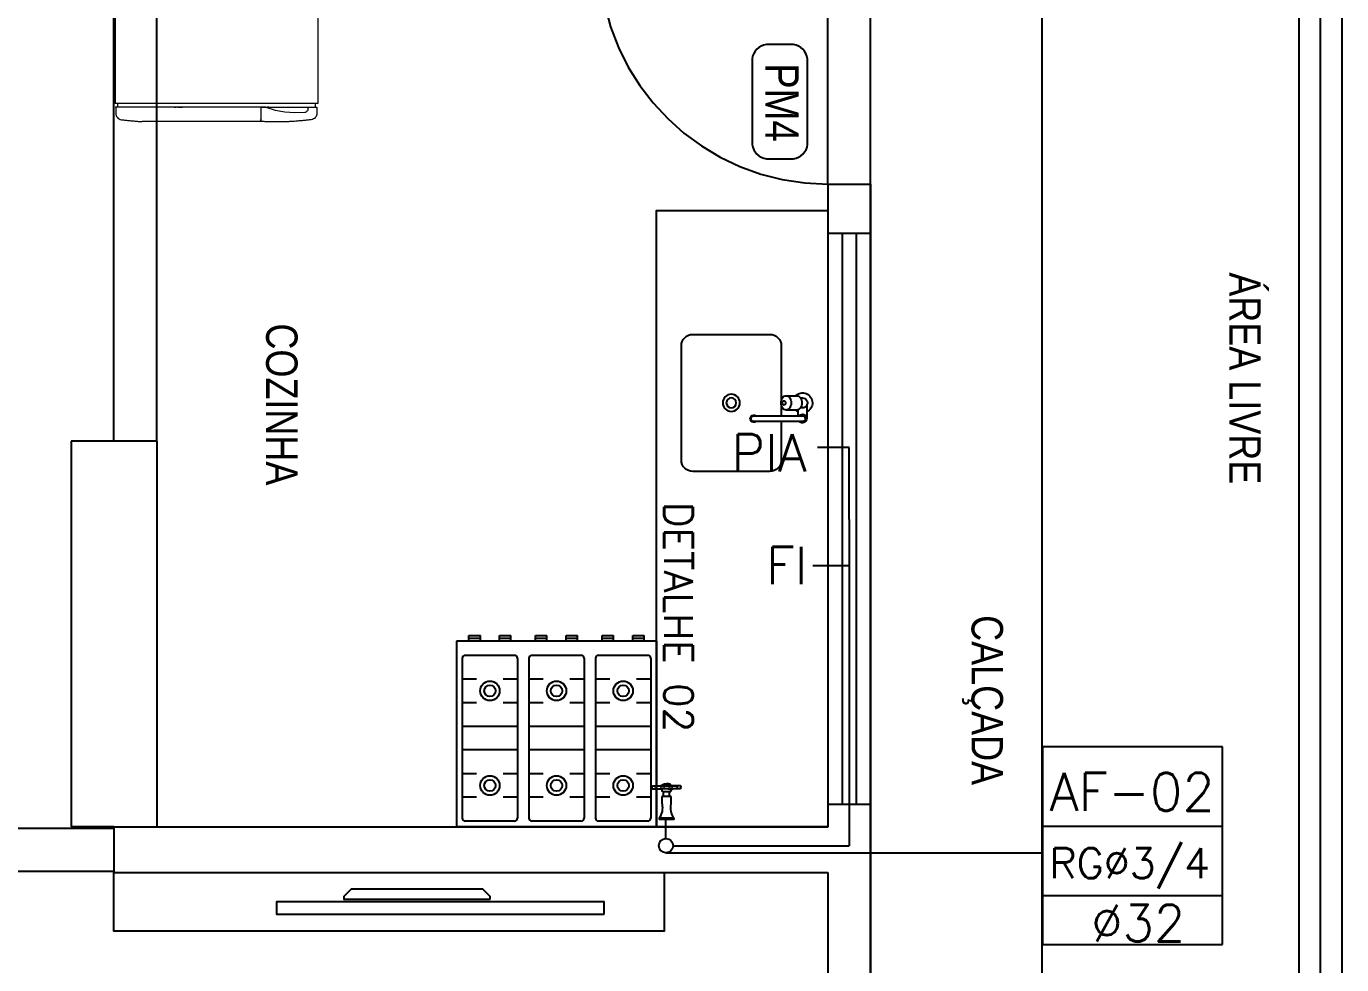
# Model space of a CAD drawing. Header units: millimetres. Extents: x -336 to -33, y -135 to 770.
# Drawn here: x -211.73 to -202.52, y 723.18 to 729.75 of the extents above; entities that cross this region are included whole.
import ezdxf
from ezdxf.enums import TextEntityAlignment as Align

# ---------------------------------------------------------------- set-up
doc = ezdxf.new("R2010")
doc.units = ezdxf.units.MM
doc.header["$LTSCALE"] = 50
doc.header["$MEASUREMENT"] = 0
for name, pattern in [('CONTINU', [0]), ('DASHDOT2', [0.5, 0.25, -0.125, 0, -0.125]), ('HIDDEN2', [0.1875, 0.125, -0.0625])]:
    doc.linetypes.add(name, pattern=pattern)
doc.layers.get('0').update_dxf_attribs({"linetype": 'CONTINUOUS'})
for name, color, linetype in [('-HIDRO', 8, 'CONTINUOUS'), ('a-pem-m', 6, 'CONTINUOUS'), ('A-PEN-B', 5, 'CONTINUOUS'), ('AF', 5, 'CONTINUOUS'), ('Diametro', 2, 'CONTINUOUS'), ('E-txt-g', 3, 'CONTINUOUS'), ('HIDRO 01', 4, 'CONTINUOUS'), ('Prumadas_L', 1, 'CONTINUOUS'), ('Prumadas_Q', 3, 'CONTINUOUS'), ('Prumadas_T', 2, 'CONTINUOUS')]:
    doc.layers.add(name, color=color, linetype=linetype)
doc.layers.add('E-Lay-9', color=9, linetype='CONTINUOUS', lineweight=9)
doc.layers.add('E-Txt-W', color=7, linetype='CONTINUOUS', lineweight=20)
doc.styles.add('F2', font='swissc.ttf')
doc.styles.add('REG60', font='romans.shx', dxfattribs={"width": 0.8, "height": 0.15})
doc.styles.add('REG80', font='romans.shx', dxfattribs={"width": 0.8, "height": 0.2})
doc.styles.add('ROMANS', font='romans', dxfattribs={"height": 0.1})

# ---------------------------------------------------------------- blocks, each defined once
blk = doc.blocks.new('TXT-AMB75')
at = {"layer": 'E-txt-g', "style": 'REG80', "width": 0.8, "flags": 8}
blk.add_attdef('TXT', text='', height=0.2, dxfattribs=at).set_placement((0.0055, 0.2964), align=Align.CENTER)
at = {"layer": 'E-Txt-W', "style": 'REG60', "width": 0.8, "flags": 8}
blk.add_attdef('TXT', text='', height=0.15, dxfattribs=at).set_placement((0.0055, 0.0271), align=Align.CENTER)
blk = doc.blocks.new('Fogão03_6')
at = {"layer": 'a-pem-m', "color": 8}
for p, q in [((-0.35, -0.65), (-0.35, 0)), ((-0.35, 0), (0.35, 0)), ((-0.35, 0), (0.35, 0)), ((-0.35, -0.65), (-0.35, 0)), ((-0.33, -0.59), (-0.33, -0.03)), ((-0.33, -0.59), (-0.33, -0.03)), ((-0.32, -0.02), (-0.1467, -0.02)), ((-0.32, -0.02), (-0.1467, -0.02)), ((-0.1367, -0.59), (-0.1367, -0.03)), ((-0.1367, -0.59), (-0.1367, -0.03)), ((-0.0967, -0.59), (-0.0967, -0.03)), ((-0.0967, -0.59), (-0.0967, -0.03)), ((-0.0867, -0.02), (0.0867, -0.02)), ((-0.0867, -0.02), (0.0867, -0.02)), ((0.0967, -0.59), (0.0967, -0.03)), ((0.0967, -0.59), (0.0967, -0.03)), ((0.1367, -0.59), (0.1367, -0.03)), ((0.1367, -0.59), (0.1367, -0.03)), ((0.1467, -0.02), (0.32, -0.02)), ((0.1467, -0.02), (0.32, -0.02)), ((0.33, -0.59), (0.33, -0.03)), ((0.33, -0.59), (0.33, -0.03)), ((0.35, -0.65), (0.35, 0)), ((0.35, -0.65), (0.35, 0)), ((-0.33, -0.1029), (-0.28, -0.1029)), ((-0.33, -0.1029), (-0.28, -0.1029)), ((-0.1867, -0.1029), (-0.1367, -0.1029)), ((-0.1867, -0.1029), (-0.1367, -0.1029)), ((-0.0967, -0.1029), (-0.0467, -0.1029)), ((-0.0967, -0.1029), (-0.0467, -0.1029)), ((0.0467, -0.1029), (0.0967, -0.1029)), ((0.0467, -0.1029), (0.0967, -0.1029)), ((0.1367, -0.1029), (0.1867, -0.1029)), ((0.1367, -0.1029), (0.1867, -0.1029)), ((0.28, -0.1029), (0.33, -0.1029)), ((0.28, -0.1029), (0.33, -0.1029)), ((-0.33, -0.1857), (-0.28, -0.1857)), ((-0.33, -0.1857), (-0.28, -0.1857)), ((-0.1867, -0.1857), (-0.1367, -0.1857)), ((-0.1867, -0.1857), (-0.1367, -0.1857)), ((-0.0967, -0.1857), (-0.0467, -0.1857)), ((-0.0967, -0.1857), (-0.0467, -0.1857)), ((0.0467, -0.1857), (0.0967, -0.1857)), ((0.0467, -0.1857), (0.0967, -0.1857)), ((0.1367, -0.1857), (0.1867, -0.1857)), ((0.1367, -0.1857), (0.1867, -0.1857)), ((0.28, -0.1857), (0.33, -0.1857)), ((0.28, -0.1857), (0.33, -0.1857)), ((-0.33, -0.2686), (-0.1367, -0.2686)), ((-0.33, -0.2686), (-0.1367, -0.2686)), ((-0.0967, -0.2686), (0.0967, -0.2686)), ((-0.0967, -0.2686), (0.0967, -0.2686)), ((0.1367, -0.2686), (0.33, -0.2686)), ((0.1367, -0.2686), (0.33, -0.2686)), ((-0.33, -0.3514), (-0.1367, -0.3514)), ((-0.33, -0.3514), (-0.1367, -0.3514)), ((-0.0967, -0.3514), (0.0967, -0.3514)), ((-0.0967, -0.3514), (0.0967, -0.3514)), ((0.1367, -0.3514), (0.33, -0.3514)), ((0.1367, -0.3514), (0.33, -0.3514)), ((-0.33, -0.4343), (-0.28, -0.4343)), ((-0.33, -0.4343), (-0.28, -0.4343)), ((-0.1867, -0.4343), (-0.1367, -0.4343)), ((-0.1867, -0.4343), (-0.1367, -0.4343)), ((-0.0967, -0.4343), (-0.0467, -0.4343)), ((-0.0967, -0.4343), (-0.0467, -0.4343)), ((0.0467, -0.4343), (0.0967, -0.4343)), ((0.0467, -0.4343), (0.0967, -0.4343)), ((0.1367, -0.4343), (0.1867, -0.4343)), ((0.1367, -0.4343), (0.1867, -0.4343)), ((0.28, -0.4343), (0.33, -0.4343)), ((0.28, -0.4343), (0.33, -0.4343)), ((-0.33, -0.5171), (-0.28, -0.5171)), ((-0.33, -0.5171), (-0.28, -0.5171)), ((-0.1867, -0.5171), (-0.1367, -0.5171)), ((-0.1867, -0.5171), (-0.1367, -0.5171)), ((-0.0967, -0.5171), (-0.0467, -0.5171)), ((-0.0967, -0.5171), (-0.0467, -0.5171)), ((0.0467, -0.5171), (0.0967, -0.5171)), ((0.0467, -0.5171), (0.0967, -0.5171)), ((0.1367, -0.5171), (0.1867, -0.5171)), ((0.1367, -0.5171), (0.1867, -0.5171)), ((0.28, -0.5171), (0.33, -0.5171)), ((0.28, -0.5171), (0.33, -0.5171)), ((-0.32, -0.6), (-0.1467, -0.6)), ((-0.32, -0.6), (-0.1467, -0.6)), ((-0.0867, -0.6), (0.0867, -0.6)), ((-0.0867, -0.6), (0.0867, -0.6)), ((0.1467, -0.6), (0.32, -0.6)), ((0.1467, -0.6), (0.32, -0.6)), ((-0.35, -0.65), (0.35, -0.65)), ((-0.35, -0.65), (0.35, -0.65)), ((-0.3068, -0.65), (-0.3068, -0.67)), ((-0.3068, -0.65), (-0.3068, -0.67)), ((-0.2669, -0.66), (-0.3068, -0.66)), ((-0.2669, -0.66), (-0.3068, -0.66)), ((-0.2669, -0.67), (-0.3068, -0.67)), ((-0.2669, -0.67), (-0.3068, -0.67)), ((-0.2669, -0.65), (-0.2669, -0.67)), ((-0.2669, -0.65), (-0.2669, -0.67)), ((-0.1998, -0.65), (-0.1998, -0.67)), ((-0.1998, -0.65), (-0.1998, -0.67)), ((-0.1599, -0.66), (-0.1998, -0.66)), ((-0.1599, -0.66), (-0.1998, -0.66)), ((-0.1599, -0.67), (-0.1998, -0.67)), ((-0.1599, -0.67), (-0.1998, -0.67)), ((-0.1599, -0.65), (-0.1599, -0.67)), ((-0.1599, -0.65), (-0.1599, -0.67)), ((-0.0734, -0.65), (-0.0734, -0.67)), ((-0.0734, -0.65), (-0.0734, -0.67)), ((-0.0335, -0.66), (-0.0734, -0.66)), ((-0.0335, -0.66), (-0.0734, -0.66)), ((-0.0335, -0.67), (-0.0734, -0.67)), ((-0.0335, -0.67), (-0.0734, -0.67)), ((-0.0335, -0.65), (-0.0335, -0.67)), ((-0.0335, -0.65), (-0.0335, -0.67)), ((0.0335, -0.65), (0.0335, -0.67)), ((0.0335, -0.65), (0.0335, -0.67)), ((0.0734, -0.66), (0.0335, -0.66)), ((0.0734, -0.66), (0.0335, -0.66)), ((0.0734, -0.67), (0.0335, -0.67)), ((0.0734, -0.67), (0.0335, -0.67)), ((0.0734, -0.65), (0.0734, -0.67)), ((0.0734, -0.65), (0.0734, -0.67)), ((0.1599, -0.65), (0.1599, -0.67)), ((0.1599, -0.65), (0.1599, -0.67)), ((0.1998, -0.66), (0.1599, -0.66)), ((0.1998, -0.66), (0.1599, -0.66)), ((0.1998, -0.67), (0.1599, -0.67)), ((0.1998, -0.67), (0.1599, -0.67)), ((0.1998, -0.65), (0.1998, -0.67)), ((0.1998, -0.65), (0.1998, -0.67)), ((0.2669, -0.65), (0.2669, -0.67)), ((0.2669, -0.65), (0.2669, -0.67)), ((0.3067, -0.66), (0.2669, -0.66)), ((0.3067, -0.66), (0.2669, -0.66)), ((0.3067, -0.67), (0.2669, -0.67)), ((0.3067, -0.67), (0.2669, -0.67)), ((0.3067, -0.65), (0.3067, -0.67)), ((0.3067, -0.65), (0.3067, -0.67))]:
    blk.add_line(p, q, dxfattribs=at)
for centre, radius in [((-0.2333, -0.1443), 0.0341), ((-0.2333, -0.1443), 0.0341), ((-0.2333, -0.1443), 0.02), ((-0.2333, -0.1443), 0.02), ((0, -0.1443), 0.0341), ((0, -0.1443), 0.0341), ((0, -0.1443), 0.02), ((0, -0.1443), 0.02), ((0.2333, -0.1443), 0.0341), ((0.2333, -0.1443), 0.0341), ((0.2333, -0.1443), 0.02), ((0.2333, -0.1443), 0.02), ((-0.2333, -0.4757), 0.0341), ((-0.2333, -0.4757), 0.0341), ((-0.2333, -0.4757), 0.02), ((-0.2333, -0.4757), 0.02), ((0, -0.4757), 0.0341), ((0, -0.4757), 0.0341), ((0, -0.4757), 0.02), ((0, -0.4757), 0.02), ((0.2333, -0.4757), 0.0341), ((0.2333, -0.4757), 0.0341), ((0.2333, -0.4757), 0.02), ((0.2333, -0.4757), 0.02)]:
    blk.add_circle(centre, radius, dxfattribs=at)
for centre, start, end in [((-0.32, -0.03), 89.9995, 179.9996), ((-0.32, -0.03), 89.9995, 179.9996), ((-0.1467, -0.03), 359.9996, 89.9995), ((-0.1467, -0.03), 359.9996, 89.9995), ((-0.0867, -0.03), 89.9995, 179.9996), ((-0.0867, -0.03), 89.9995, 179.9996), ((0.0867, -0.03), 359.9996, 89.9995), ((0.0867, -0.03), 359.9996, 89.9995), ((0.1467, -0.03), 89.9995, 179.9996), ((0.1467, -0.03), 89.9995, 179.9996), ((0.32, -0.03), 359.9996, 89.9995), ((0.32, -0.03), 359.9996, 89.9995), ((-0.32, -0.59), 179.9996, 269.9995), ((-0.32, -0.59), 179.9996, 269.9995), ((-0.1467, -0.59), 269.9995, 359.9996), ((-0.1467, -0.59), 269.9995, 359.9996), ((-0.0867, -0.59), 179.9996, 269.9995), ((-0.0867, -0.59), 179.9996, 269.9995), ((0.0867, -0.59), 269.9995, 359.9996), ((0.0867, -0.59), 269.9995, 359.9996), ((0.1467, -0.59), 179.9996, 269.9995), ((0.1467, -0.59), 179.9996, 269.9995), ((0.32, -0.59), 269.9995, 359.9996), ((0.32, -0.59), 269.9995, 359.9996)]:
    blk.add_arc(centre, 0.01, start, end, dxfattribs=at)
blk = doc.blocks.new('Gelad-vs')
at = {"layer": 'E-Lay-9', "color": 8}
blk.add_line((-0.1988, 0.6175), (-0.1988, 0.6198), dxfattribs=at)
for points in [[(-0.7073, 0.5912), (-0.7069, 0.5951), (-0.7057, 0.5989), (-0.7042, 0.6024), (-0.7015, 0.6059), (-0.6984, 0.609), (-0.6949, 0.6109), (-0.6914, 0.6125), (-0.6876, 0.6136)], [(-0.6876, 0.6136), (-0.6841, 0.614), (-0.6806, 0.6144), (-0.6767, 0.6148), (-0.6733, 0.6152), (-0.6694, 0.6156), (-0.6659, 0.6159), (-0.662, 0.6163), (-0.6586, 0.6167), (-0.6551, 0.6171), (-0.6512, 0.6175), (-0.6477, 0.6179), (-0.6439, 0.6179), (-0.64, 0.6183), (-0.6365, 0.6186), (-0.6327, 0.619), (-0.6292, 0.6194), (-0.6257, 0.6194), (-0.6218, 0.6198), (-0.6183, 0.6198), (-0.6145, 0.6202)], [(-0.1988, 0.6198), (-0.6145, 0.6202)], [(-0.0027, 0.5715), (-0.0027, 0.5912), (-0.0031, 0.5951), (-0.0039, 0.5989), (-0.0058, 0.6024), (-0.0085, 0.6059), (-0.0112, 0.609), (-0.0147, 0.6109), (-0.0186, 0.6125), (-0.0224, 0.6136), (-0.0259, 0.614), (-0.0294, 0.6144), (-0.0333, 0.6148), (-0.0367, 0.6152), (-0.0406, 0.6156), (-0.0441, 0.6159), (-0.0476, 0.6163), (-0.0514, 0.6167), (-0.0549, 0.6171), (-0.0588, 0.6175), (-0.0623, 0.6179), (-0.0661, 0.6179), (-0.0696, 0.6183), (-0.0735, 0.6186), (-0.077, 0.619), (-0.0808, 0.6194), (-0.0843, 0.6194), (-0.0882, 0.6198), (-0.0917, 0.6198), (-0.0955, 0.6202), (-0.099, 0.6202), (-0.1029, 0.6206), (-0.1063, 0.6206), (-0.1102, 0.6206), (-0.1137, 0.621), (-0.1176, 0.621), (-0.121, 0.621), (-0.1249, 0.6214), (-0.1284, 0.6214), (-0.1323, 0.6214), (-0.1357, 0.6214), (-0.1396, 0.6214), (-0.1431, 0.6214), (-0.147, 0.6214), (-0.1504, 0.6214), (-0.1543, 0.6214), (-0.1578, 0.6214), (-0.1617, 0.6214), (-0.1651, 0.621), (-0.169, 0.621), (-0.1725, 0.621), (-0.1763, 0.6206), (-0.1798, 0.6206), (-0.1837, 0.6206), (-0.1872, 0.6202), (-0.1907, 0.6202), (-0.1945, 0.6198), (-0.1988, 0.6198)], [(-0.1988, 0.6159), (-0.1988, 0.6186)], [(-0.1988, 0.5695), (-0.1988, 0.6186), (-0.1988, 0.614)], [(-0.1988, 0.6175), (-0.1988, 0.6179)], [(-0.1988, 0.6167), (-0.1988, 0.6171)], [(-0.1988, 0.6159), (-0.1988, 0.6156), (-0.1988, 0.6156), (-0.1988, 0.6156), (-0.1988, 0.6156), (-0.1988, 0.6152), (-0.1988, 0.6152), (-0.1988, 0.6148), (-0.1988, 0.6148), (-0.1988, 0.6148), (-0.1988, 0.6144), (-0.1988, 0.614), (-0.1988, 0.6136), (-0.1988, 0.6136), (-0.1988, 0.6132), (-0.1988, 0.6128)], [(-0.1988, 0.6156), (-0.1988, 0.6159)], [(-0.1988, 0.6148), (-0.1988, 0.6156)], [(-0.1988, 0.614), (-0.1988, 0.6144)], [(-0.1988, 0.5695), (-0.1988, 0.614)], [(-0.1988, 0.6128), (-0.1988, 0.6128), (-0.1988, 0.6132)], [(-0.1988, 0.5707), (-0.1988, 0.6128)], [(-0.1988, 0.5695), (-0.71, 0.5695)], [(-0.71, -0.0613), (-0.71, 0.5572)], [(0, 0.5572), (-0.71, 0.5572)], [(-0.7073, 0.5715), (-0.7073, 0.5912)], [(-0.7073, 0.5711), (-0.7073, 0.5711), (-0.7073, 0.5711), (-0.7073, 0.5711), (-0.7073, 0.5711), (-0.7073, 0.5711), (-0.7073, 0.5711), (-0.7073, 0.5707), (-0.7069, 0.5699), (-0.7061, 0.5695), (-0.7057, 0.5695), (-0.7057, 0.5695), (-0.7057, 0.5695), (-0.7057, 0.5695), (-0.7057, 0.5695), (-0.7057, 0.5695)], [(-0.5012, 0.5695), (-0.7054, 0.5695)], [(-0.7015, 0.5572), (-0.7015, 0.5695)], [(-0.6791, 0.5695), (-0.6791, 0.5695), (-0.6791, 0.5695), (-0.6791, 0.5695), (-0.6791, 0.5695), (-0.6791, 0.5695), (-0.6791, 0.5695)], [(-0.5012, 0.5695), (-0.5, 0.5695), (-0.4989, 0.5695), (-0.4973, 0.5695), (-0.4969, 0.5695), (-0.4962, 0.5695)], [(-0.4989, 0.5695), (-0.5, 0.5695)], [(-0.4962, 0.5695), (-0.4962, 0.5695)], [(-0.4904, 0.5695), (-0.4904, 0.5695), (-0.4907, 0.5695), (-0.4907, 0.5695), (-0.4915, 0.5695), (-0.4919, 0.5695), (-0.4923, 0.5695), (-0.4927, 0.5695), (-0.4934, 0.5695), (-0.4942, 0.5695), (-0.495, 0.5695), (-0.4958, 0.5695), (-0.4962, 0.5695)], [(-0.4962, 0.5695), (-0.4962, 0.5695)], [(-0.4904, 0.5695), (-0.4737, 0.5695)], [(-0.4745, 0.5695), (-0.4904, 0.5695), (-0.4904, 0.5695), (-0.4904, 0.5695), (-0.4904, 0.5695), (-0.4904, 0.5695)], [(-0.2289, 0.5695), (-0.2289, 0.5695), (-0.2289, 0.5695), (-0.2289, 0.5695), (-0.2289, 0.5695), (-0.2289, 0.5695), (-0.2289, 0.5695), (-0.2289, 0.5695), (-0.2289, 0.5695), (-0.2289, 0.5695), (-0.2289, 0.5695), (-0.2289, 0.5695), (-0.2289, 0.5695), (-0.2289, 0.5695), (-0.2289, 0.5695), (-0.2289, 0.5695), (-0.2289, 0.5695), (-0.2289, 0.5695), (-0.2289, 0.5695), (-0.2289, 0.5695), (-0.2289, 0.5695)], [(-0.1988, 0.5722), (-0.1988, 0.5715)], [(-0.1988, 0.5695), (-0.1988, 0.5695), (-0.1988, 0.5695), (-0.1988, 0.5695), (-0.1988, 0.5707)], [(-0.1988, 0.5695), (-0.1988, 0.5707)], [(-0.1821, 0.5695), (-0.1988, 0.5695)], [(-0.198, 0.5695), (-0.198, 0.5695), (-0.198, 0.5695), (-0.198, 0.5695), (-0.198, 0.5695), (-0.198, 0.5695), (-0.198, 0.5695), (-0.198, 0.5695), (-0.198, 0.5695), (-0.198, 0.5695), (-0.198, 0.5695), (-0.198, 0.5695), (-0.198, 0.5695)], [(-0.198, 0.5695), (-0.1821, 0.5695), (-0.1821, 0.5695), (-0.1821, 0.5695), (-0.1821, 0.5695), (-0.1821, 0.5695)], [(-0.1821, 0.5695), (-0.1489, 0.5796), (-0.1149, 0.5858), (-0.0801, 0.5885), (-0.0456, 0.5873)], [(-0.1821, 0.5695), (-0.1818, 0.5695), (-0.1818, 0.5695), (-0.1814, 0.5695), (-0.181, 0.5695), (-0.1806, 0.5695), (-0.1802, 0.5695), (-0.1798, 0.5695), (-0.1791, 0.5695), (-0.1783, 0.5695), (-0.1775, 0.5695), (-0.1763, 0.5695), (-0.1763, 0.5695)], [(-0.1763, 0.5695), (-0.1763, 0.5695)], [(-0.1763, 0.5695), (-0.1763, 0.5695)], [(-0.1709, 0.5695), (-0.1725, 0.5695), (-0.1736, 0.5695), (-0.1752, 0.5695), (-0.1756, 0.5695), (-0.1763, 0.5695)], [(-0.1736, 0.5695), (-0.1725, 0.5695)], [(-0.1709, 0.5695), (-0.0046, 0.5695)], [(-0.0456, 0.5873), (-0.0433, 0.5869), (-0.0406, 0.5862), (-0.0383, 0.5846), (-0.0364, 0.5827), (-0.0348, 0.5808), (-0.0336, 0.5784), (-0.0329, 0.5757), (-0.0329, 0.5734)], [(-0.0329, 0.5715), (-0.0329, 0.5734)], [(-0.0329, 0.5715), (-0.0329, 0.5711), (-0.0325, 0.5711), (-0.0325, 0.5707), (-0.0325, 0.5707), (-0.0321, 0.5703), (-0.0321, 0.5703), (-0.0321, 0.5699), (-0.0317, 0.5699), (-0.0313, 0.5695), (-0.0313, 0.5695), (-0.0309, 0.5695), (-0.0309, 0.5695)], [(-0.0309, 0.5695), (-0.0309, 0.5695), (-0.0309, 0.5695), (-0.0309, 0.5695), (-0.0309, 0.5695), (-0.0309, 0.5695), (-0.0309, 0.5695), (-0.0309, 0.5695), (-0.0309, 0.5695)], [(-0.0085, 0.5572), (-0.0085, 0.5695)], [(-0.0046, 0.5695), (-0.0046, 0.5695), (-0.0046, 0.5695), (-0.0046, 0.5695), (-0.0046, 0.5695), (-0.0046, 0.5695), (-0.0046, 0.5695), (-0.0039, 0.5695), (-0.0035, 0.5699), (-0.0031, 0.5707), (-0.0031, 0.5711), (-0.0031, 0.5711), (-0.0031, 0.5711), (-0.0031, 0.5711), (-0.0031, 0.5711), (-0.0031, 0.5715)], [(0, -0.0613), (0, 0.5572)], [(0, -0.0613), (-0.71, -0.0613)]]:
    blk.add_lwpolyline(points, dxfattribs=at)
blk = doc.blocks.new('Cuba coz')
at = {"color": 8}
blk.add_line((7.5, -4.5), (7.5, -2.41), dxfattribs=at)
for points in [[(13.41, -6.5), (13.41, -20, 0.414214), (17.41, -24), (44.41, -24, 0.414214), (48.41, -20), (48.41, 20, 0.414214), (44.41, 24), (17.41, 24, 0.414214), (13.41, 20), (13.41, 0.74)], [(6.7, 1.75), (6, 1.75, 0.546464), (4.41, -0.73, -0.10784), (4.5, -1.15), (4.5, -5.5)], [(11.72, 2.5), (7.96, 2.5, 0.133256), (7.32, 2.33, 0.106756), (6.71, 1.77, 0.082828), (6.34, 0.99, 0.071352), (6.19, 0, 0.071352), (6.34, -0.99, 0.082828), (6.71, -1.77, 0.106756), (7.32, -2.33, 0.133256), (7.96, -2.5), (11.72, -2.5)], [(4.41, -0.73, 0.293273), (6, -1.75), (6.7, -1.75)], [(13.41, -1), (13.41, -4.5, 0.414214)]]:
    blk.add_lwpolyline(points, format="xyb", dxfattribs=at)
for points in [[(11.72, -2.5, 0.133256), (12.36, -2.33, 0.106756), (12.97, -1.77, 0.082828), (13.35, -0.99, 0.071352), (13.49, 0, 0.071352), (13.35, 0.99, 0.082828), (12.97, 1.77, 0.106756), (12.36, 2.33, 0.133256), (11.72, 2.5, 0.133256), (11.08, 2.33, 0.106756), (10.47, 1.77, 0.082828), (10.1, 0.99, 0.071352), (9.95, 0, 0.071352), (10.1, -0.99, 0.082828), (10.47, -1.77, 0.106756), (11.08, -2.33, 0.133256)], [(12.47, 0.75, 0.133256), (12.28, 0.7, 0.106756), (12.1, 0.53, 0.082828), (11.98, 0.3, 0.071352), (11.94, 0, 0.071352), (11.98, -0.3, 0.082828), (12.1, -0.53, 0.106756), (12.28, -0.7, 0.133256), (12.47, -0.75, 0.133256), (12.66, -0.7, 0.106756), (12.85, -0.53, 0.082828), (12.96, -0.3, 0.071352), (13, 0, 0.071352), (12.96, 0.3, 0.082828), (12.85, 0.53, 0.106756), (12.66, 0.7, 0.133256)], [(6, -6.5), (23, -6.5, 1), (23, -4.5), (6, -4.5, 1)]]:
    blk.add_lwpolyline(points, format="xyb", close=True, dxfattribs=at)
for radius in [3, 1.75]:
    blk.add_circle((30.91, 0), radius, dxfattribs=at)
for centre, radius, start, end in [((6, 0), 3.5, 45.5847, 244.6231), ((6, -5.5), 1.5, 41.8103, 318.1897), ((6, 0), 3.5, 295.3769, 314.4153), ((23, -5.5), 1.25, 233.1301, 126.8699)]:
    blk.add_arc(centre, radius, start, end, dxfattribs=at)
blk = doc.blocks.new('Registro Geral')
at = {"layer": 'A-PEN-B'}
blk.add_line((-285.459, 741.8452), (-285.3874, 741.8452), dxfattribs=at)
at = {"layer": 'HIDRO 01', "color": 4}
for p, q in [((-285.2846, 741.8917), (-285.2846, 741.8647)), ((-285.2833, 741.8929), (-285.2796, 741.8929)), ((-285.2796, 741.8929), (-285.2759, 741.8929)), ((-285.2747, 741.8917), (-285.2747, 741.8632)), ((-285.3881, 741.8689), (-285.3918, 741.8689)), ((-285.3918, 741.8429), (-285.3918, 741.8689)), ((-285.3918, 741.8169), (-285.3918, 741.8429)), ((-285.3881, 741.8429), (-285.3881, 741.8689)), ((-285.3881, 741.8169), (-285.3881, 741.8429)), ((-285.3114, 741.859), (-285.3376, 741.859)), ((-285.3114, 741.8429), (-285.3114, 741.859)), ((-285.3114, 741.8534), (-285.2951, 741.8534)), ((-285.3114, 741.8268), (-285.3114, 741.8429)), ((-285.2951, 741.8532), (-285.2951, 741.8574)), ((-285.2951, 741.8429), (-285.2951, 741.8532)), ((-285.2951, 741.8326), (-285.2951, 741.8429)), ((-285.2846, 741.8478), (-285.2846, 741.8652)), ((-285.2846, 741.8429), (-285.2846, 741.8478)), ((-285.2846, 741.8379), (-285.2846, 741.8429)), ((-285.2747, 741.8478), (-285.2747, 741.8636)), ((-285.2747, 741.8478), (-285.2747, 741.8429)), ((-285.2747, 741.8429), (-285.2747, 741.8379)), ((-285.2716, 741.8536), (-285.2716, 741.858)), ((-285.2716, 741.8429), (-285.2716, 741.8536)), ((-285.2716, 741.8322), (-285.2716, 741.8429)), ((-285.3918, 741.8169), (-285.3881, 741.8169)), ((-285.3376, 741.8268), (-285.3114, 741.8268)), ((-285.3114, 741.8324), (-285.2951, 741.8324)), ((-285.2951, 741.8283), (-285.2951, 741.8326)), ((-285.2846, 741.8379), (-285.2846, 741.8211)), ((-285.2846, 741.7941), (-285.2846, 741.8211)), ((-285.2844, 741.815), (-285.2844, 741.82)), ((-285.2844, 741.8101), (-285.2844, 741.815)), ((-285.2833, 741.7928), (-285.2796, 741.7928)), ((-285.2759, 741.7928), (-285.2796, 741.7928)), ((-285.2747, 741.8379), (-285.2747, 741.822)), ((-285.2747, 741.7941), (-285.2747, 741.8226)), ((-285.2745, 741.82), (-285.2745, 741.815)), ((-285.2745, 741.815), (-285.2745, 741.8101)), ((-285.2716, 741.8278), (-285.2716, 741.8322)), ((-285.2716, 741.8278), (-285.2716, 741.8277))]:
    blk.add_line(p, q, dxfattribs=at)
for points in [[(-285.2951, 741.8574), (-285.2937, 741.8577), (-285.2921, 741.8581), (-285.2899, 741.8586)], [(-285.2951, 741.8283), (-285.2937, 741.828), (-285.2921, 741.8277), (-285.2899, 741.8272)]]:
    blk.add_lwpolyline(points, dxfattribs=at)
for centre, radius, start, end in [((-285.2833, 741.8917), 0.00124, 90, 180.0011), ((-285.2717, 741.858), 0.000125, 0.0849, 56.1155), ((-285.3067, 741.8429), 0.0394, 339.8611, 0.006), ((-285.2759, 741.7941), 0.00124, 270, 0.0017), ((-285.2706, 741.8296), 0.00099, 179.9966, 259.9279), ((-285.2717, 741.8278), 0.000124, 303.6441, 333.2826), ((-285.2706, 741.8296), 0.00099, 259.9237, 339.8729)]:
    blk.add_arc(centre, radius, start, end, dxfattribs=at)
at = {"layer": 'HIDRO 01', "color": 4, "extrusion": (0, 0, -1)}
for centre, radius, start, end in [((285.2759, 741.8917), 0.00124, 90, 180), ((285.3509, 741.9247), 0.0671, 258.5493, 303.6418), ((285.2914, 741.8652), 0.00681, 180, 257.6401), ((285.2796, 741.8478), 0.00495, 0.0182, 89.9818), ((285.2795, 741.8765), 0.00495, 0.0182, 89.9818), ((285.2795, 741.8666), 0.00495, 270.0181, 359.9817), ((285.2796, 741.8478), 0.00495, 90.026, 179.974), ((285.2795, 741.8765), 0.00495, 90.026, 179.974), ((285.2795, 741.8666), 0.00495, 180.0181, 269.9817), ((285.2679, 741.8638), 0.00681, 303.621, 358.7632), ((285.2706, 741.8561), 0.00099, 0, 79.9052), ((285.2706, 741.8561), 0.000989, 79.8876, 159.8781), ((285.3067, 741.8429), 0.0394, 159.8637, 180.0043), ((285.3509, 741.7611), 0.0671, 56.358, 101.4504), ((285.2914, 741.8206), 0.00681, 102.3567, 180.0002), ((285.2796, 741.8379), 0.00495, 270.0181, 359.9817), ((285.2833, 741.7941), 0.00124, 270, 360), ((285.2795, 741.82), 0.00495, 0.0182, 89.9818), ((285.2795, 741.8101), 0.00495, 270.0181, 359.9817), ((285.2796, 741.8379), 0.00495, 180.0181, 269.9817), ((285.2795, 741.82), 0.00495, 90.026, 179.974), ((285.2795, 741.8101), 0.00495, 180.0181, 269.9817), ((285.2679, 741.822), 0.00681, 360, 56.3941)]:
    blk.add_arc(centre, radius, start, end, dxfattribs=at)

msp = doc.modelspace()

# ---------------------------------------------------------------- linework, layer by layer
at = {"layer": '-HIDRO', "linetype": 'Continuous'}
for p, q in [((-202.5164, 753.5533), (-202.5164, 703.5533)), ((-202.8164, 753.2533), (-202.8164, 703.8533)), ((-204.6164, 748.4511), (-204.6164, 715.3333)), ((-211.1164, 726.8466), (-211.1164, 730.4466)), ((-206.1164, 728.6466), (-206.1164, 730.2466)), ((-206.1164, 728.6466), (-206.1164, 724.1466)), ((-206.1164, 728.6466), (-205.8164, 728.6466)), ((-205.8164, 728.6466), (-205.8164, 722.3299)), ((-210.8164, 726.8466), (-211.4164, 726.8466)), ((-211.4164, 726.8466), (-211.4164, 724.1466)), ((-210.8164, 726.8466), (-210.8164, 724.1466)), ((-206.1164, 726.4422), (-206.1164, 724.1466)), ((-211.1164, 724.1466), (-211.4164, 724.1466)), ((-211.1164, 724.1466), (-206.1164, 724.1466)), ((-211.1164, 724.1466), (-211.1164, 723.8266)), ((-211.1164, 723.8266), (-206.1164, 723.8266)), ((-206.1164, 723.8266), (-206.1164, 722.3299))]:
    msp.add_line(p, q, dxfattribs=at)
at = {"layer": '-HIDRO', "linetype": 'DASHDOT2'}
for p, q in [((-210.8164, 726.8466), (-210.8164, 730.4466)), ((-211.1164, 724.1333), (-216.2164, 724.1333)), ((-211.1164, 723.8333), (-213.5164, 723.8333))]:
    msp.add_line(p, q, dxfattribs=at)
at = {"layer": '-HIDRO', "linetype": 'HIDDEN2'}
for p, q in [((-206.1164, 728.3036), (-205.8164, 728.3036)), ((-206.0164, 728.3036), (-206.0164, 724.3036)), ((-205.9164, 728.3036), (-205.9164, 724.3036)), ((-206.1164, 724.3036), (-205.8164, 724.3036))]:
    msp.add_line(p, q, dxfattribs=at)
at = {"layer": '-HIDRO', "linetype": 'Continuous', "flags": 128}
msp.add_lwpolyline([(-205.8164, 747.2511), (-216.5164, 747.2511), (-216.5164, 723.8333), (-213.8164, 723.8333), (-213.8164, 722.1333), (-216.5164, 722.1333), (-216.5164, 709.8333), (-209.9164, 709.8333), (-209.9164, 716.5333), (-205.8164, 716.5333), (-205.8164, 733.4466), (-208.5164, 733.4466), (-208.5164, 737.144), (-205.8164, 737.144), (-205.8164, 747.2511)], dxfattribs=at)
at = {"layer": '-HIDRO', "linetype": 'Continuous'}
msp.add_lwpolyline([(-206.3573, 728.8236, 0.331371), (-206.2573, 728.9236), (-206.2579, 729.5242, 0.332506), (-206.3573, 729.6242), (-206.5466, 729.6242, 0.330378), (-206.6472, 729.5242), (-206.6466, 728.9236, 0.331371), (-206.5466, 728.8236)], format="xyb", close=True, dxfattribs=at)
at = {"layer": '-HIDRO', "linetype": 'CONTINU'}
msp.add_lwpolyline([(-207.3164, 724.1466), (-207.3164, 728.4619), (-206.1164, 728.4619), (-206.1164, 724.1466)], close=True, dxfattribs=at)
at = {"layer": '-HIDRO'}
for points in [[(-211.1164, 723.8266), (-207.2626, 723.8266), (-207.2626, 723.4164), (-211.1164, 723.4164)], [(-208.4809, 723.6402), (-208.4809, 723.6573), (-208.5322, 723.7086), (-209.4556, 723.7086), (-209.5069, 723.6573), (-209.5069, 723.6402)], [(-207.6826, 723.5352), (-207.6826, 723.6207), (-209.9785, 723.6207), (-209.9785, 723.5352)]]:
    msp.add_lwpolyline(points, close=True, dxfattribs=at)
at = {"layer": '-HIDRO', "linetype": 'HIDDEN2'}
msp.add_arc((-206.1164, 730.2469), 1.6003, 181.08443, 270, dxfattribs=at)
at = {"layer": 'A-PEN-B'}
msp.add_circle((-207.2502, 724.0136), 0.05, dxfattribs=at)
at = {"layer": 'AF', "color": 5, "linetype": 'Continuous'}
for p, q in [((-202.6652, 707.9702), (-202.6652, 750.5166)), ((-205.9675, 726.802), (-206.1893, 726.802)), ((-205.9675, 726.2984), (-205.9675, 726.802)), ((-205.9675, 726.2984), (-205.9675, 724.0136)), ((-205.9675, 725.9736), (-206.2217, 725.9736)), ((-207.2002, 724.0136), (-205.9675, 724.0136))]:
    msp.add_line(p, q, dxfattribs=at)
at = {"layer": 'Prumadas_L'}
for p, q in [((-203.3508, 724.1477), (-204.6125, 724.1477)), ((-207.2502, 723.9636), (-204.6125, 723.9636)), ((-203.3508, 723.6637), (-204.6125, 723.6637))]:
    msp.add_line(p, q, dxfattribs=at)
at = {"layer": 'Prumadas_Q'}
for p, q in [((-203.3508, 724.7061), (-204.6125, 724.7061)), ((-204.6125, 724.7061), (-204.6125, 723.3211)), ((-203.3508, 723.3211), (-203.3508, 724.7061)), ((-204.6125, 723.3211), (-203.3508, 723.3211))]:
    msp.add_line(p, q, dxfattribs=at)

# ---------------------------------------------------------------- block references
at = {"layer": '-HIDRO', "xscale": -2, "yscale": 2, "zscale": 2, "rotation": 180}
msp.add_blockref('Gelad-vs', (-209.6893, 730.3241), dxfattribs=at)
at = {"layer": '-HIDRO'}
ref = msp.add_blockref('TXT-AMB75', (-203.7357, 727.2903), dxfattribs=dict(at, xscale=1.458, yscale=1.458, zscale=1.458, rotation=270))
ref.add_attrib('TXT', 'ÁREA LIVRE', dxfattribs={"layer": 'E-txt-g', "color": 2, "height": 0.22, "rotation": 270, "style": 'F2'}).set_placement((-203.3035, 727.2864), align=Align.CENTER)
ref = msp.add_blockref('TXT-AMB75', (-210.483, 727.1127), dxfattribs=dict(at, xscale=1.458, yscale=1.458, zscale=1.458, rotation=270))
ref.add_attrib('TXT', 'COZINHA', dxfattribs={"layer": 'E-txt-g', "color": 2, "height": 0.22, "rotation": 270, "style": 'F2'}).set_placement((-210.0508, 727.1036), align=Align.CENTER)
at = {"layer": '-HIDRO', "xscale": -0.02000000000043656, "yscale": 0.02000000000043656, "zscale": 0.02}
msp.add_blockref('Cuba coz', (-206.1739, 727.1143, -12.6692), dxfattribs=at)
at = {"layer": '-HIDRO'}
ref = msp.add_blockref('TXT-AMB75', (-205.5414, 725.042), dxfattribs=dict(at, xscale=1.458, yscale=1.458, zscale=1.458, rotation=270))
ref.add_attrib('TXT', 'CALÇADA', dxfattribs={"layer": 'E-txt-g', "color": 2, "height": 0.22, "rotation": 270, "style": 'F2'}).set_placement((-205.1092, 725.0328), align=Align.CENTER)
at = {"layer": '-HIDRO', "linetype": 'Continuous', "xscale": 2, "yscale": 2, "zscale": 2, "rotation": 180}
msp.add_blockref('Fogão03_6', (-208.0164, 724.1466), dxfattribs=at)
at = {"layer": 'AF', "color": 5, "linetype": 'Continuous', "xscale": 2, "yscale": 2, "zscale": 2, "rotation": 90}
msp.add_blockref('Registro Geral', (1276.4403, 1294.9817), dxfattribs=at)

# ---------------------------------------------------------------- texts
at = {"layer": '-HIDRO', "linetype": 'Continuous', "style": 'F2'}
msp.add_text('PM4', height=0.23318, rotation=270, dxfattribs=at).set_placement((-206.3199, 729.4928, 3.424), align=Align.TOP_LEFT)
at = {"layer": 'Diametro', "style": 'ROMANS'}
msp.add_text('DETALHE 02', height=0.2, rotation=270, dxfattribs=at).set_placement((-207.2619, 725.6151), align=Align.CENTER)
at = {"layer": 'Prumadas_T', "style": 'ROMANS'}
for s, p in [('PIA', (-206.7922, 726.6343, -12.6692)), ('FI', (-206.5488, 725.8446, -12.6692))]:
    msp.add_text(s, height=0.26208, rotation=360, dxfattribs=at).set_placement(p)
for s, height, p in [('AF-02', 0.2646, (-203.9841, 724.2583)), ('RG%%C3/4', 0.21168, (-204.0013, 723.7856)), ('%%C32', 0.25613, (-203.9415, 723.3436))]:
    msp.add_text(s, height=height, rotation=360, dxfattribs=at).set_placement(p, align=Align.CENTER)

doc.saveas('drawing.dxf')
